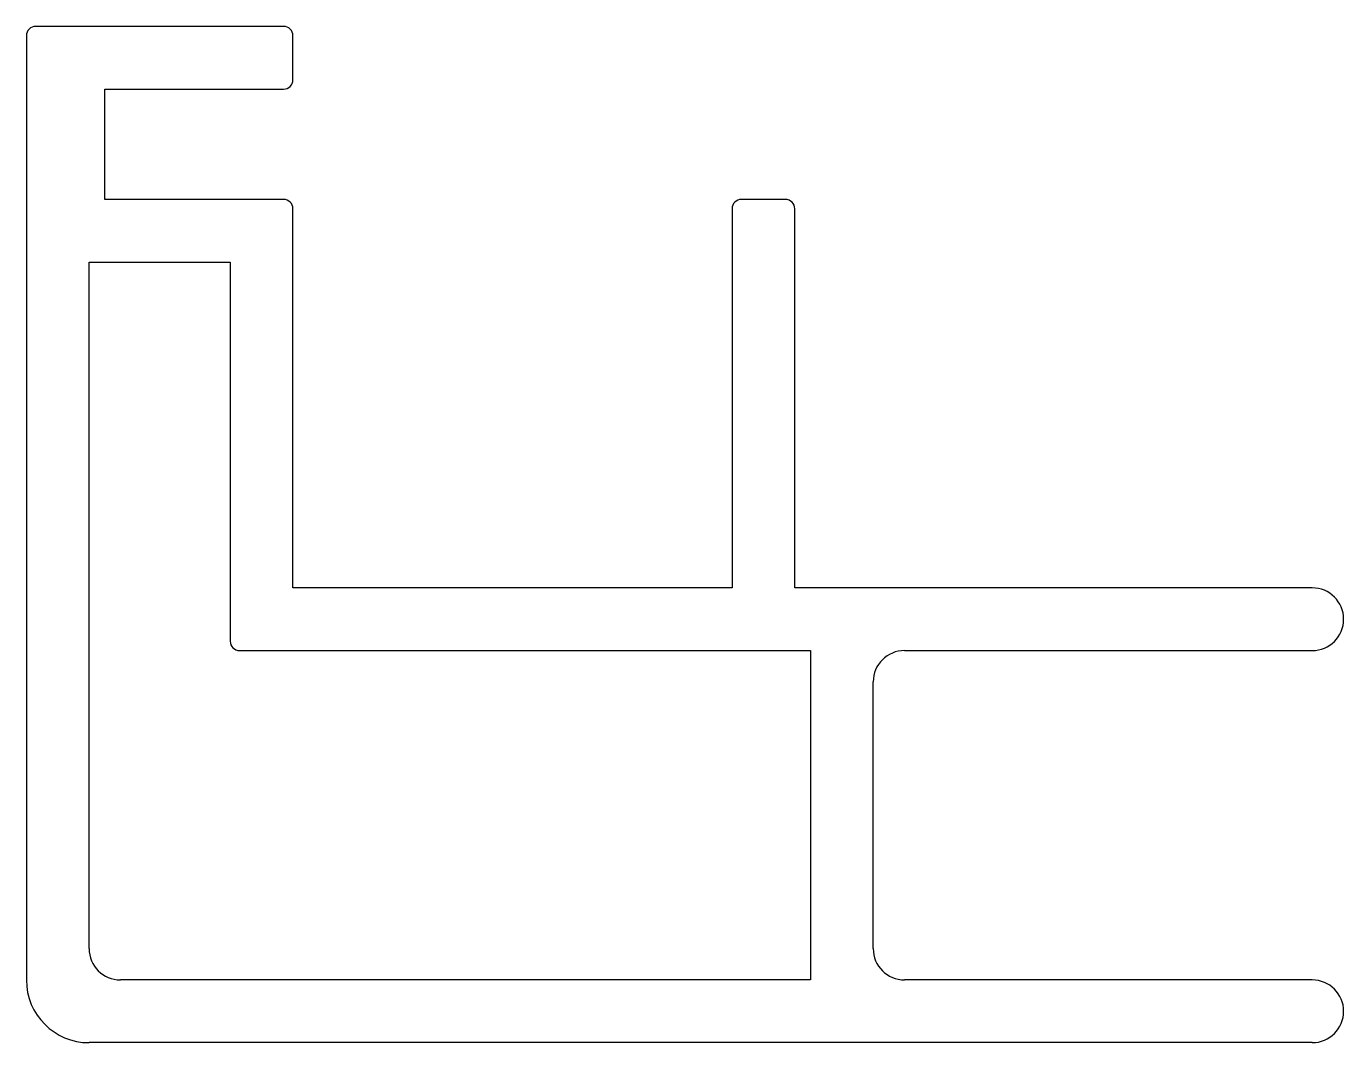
# Model space of a CAD drawing. Extents: x 2112.3 to 2154.3, y 1728.8 to 1761.2.
import ezdxf

# ---------------------------------------------------------------- set-up
doc = ezdxf.new("R2010")
doc.units = 0
doc.layers.get('0').update_dxf_attribs({"linetype": 'CONTINUOUS'})

msp = doc.modelspace()

# ---------------------------------------------------------------- linework, layer by layer
for p, q in [((2120.478, 1761.209), (2112.578, 1761.209)), ((2112.278, 1760.909), (2112.278, 1730.809)), ((2120.778, 1759.509), (2120.778, 1760.909)), ((2114.778, 1755.692), (2114.778, 1759.209)), ((2114.778, 1759.209), (2120.478, 1759.209)), ((2120.478, 1755.692), (2114.778, 1755.692)), ((2136.478, 1755.692), (2135.078, 1755.692)), ((2120.778, 1743.309), (2120.778, 1755.392)), ((2134.778, 1755.392), (2134.778, 1743.309)), ((2136.778, 1743.309), (2136.778, 1755.392)), ((2114.278, 1731.809), (2114.278, 1753.692)), ((2114.278, 1753.692), (2118.778, 1753.692)), ((2118.778, 1753.692), (2118.778, 1741.609)), ((2134.778, 1743.309), (2120.778, 1743.309)), ((2153.278, 1743.309), (2136.778, 1743.309)), ((2119.078, 1741.309), (2137.278, 1741.309)), ((2137.278, 1741.309), (2137.278, 1730.809)), ((2140.278, 1741.309), (2153.278, 1741.309)), ((2139.278, 1731.809), (2139.278, 1740.309)), ((2137.278, 1730.809), (2115.278, 1730.809)), ((2153.278, 1730.809), (2140.278, 1730.809)), ((2153.278, 1728.809), (2114.278, 1728.809))]:
    msp.add_line(p, q)
for centre, radius, start, end in [((2112.578, 1760.909), 0.3, 90, 180), ((2120.478, 1760.909), 0.3, 0, 90), ((2120.478, 1759.509), 0.3, 270, 360), ((2120.478, 1755.392), 0.3, 0, 90), ((2135.078, 1755.392), 0.3, 90, 180), ((2136.478, 1755.392), 0.3, 0, 90), ((2153.278, 1742.309), 1, 270, 90), ((2119.078, 1741.609), 0.3, 180, 270), ((2140.278, 1740.309), 1, 90, 180), ((2115.278, 1731.809), 1, 180, 270), ((2140.278, 1731.809), 1, 180, 270), ((2114.278, 1730.809), 2, 180, 270), ((2153.278, 1729.809), 1, 270, 90)]:
    msp.add_arc(centre, radius, start, end)

doc.saveas('drawing.dxf')
